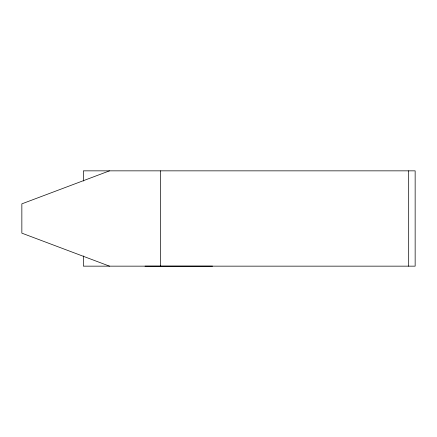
<?xml version="1.0" encoding="UTF-8"?>
<svg xmlns="http://www.w3.org/2000/svg" width="437" height="437" viewBox="0 0 437 437"><rect width="100%" height="100%" fill="white"/><g stroke="black" fill="none" stroke-linecap="round" stroke-linejoin="round"><path stroke-width="0.66" d="M109.512 170.845L21.85 203.85L21.85 233.15L109.512 266.155M212.557 266.155L145.008 266.155M408.682 170.845L408.682 266.155M160.663 170.845L160.663 266.155M83.374 181.055L83.374 170.845L415.15 170.845L415.15 266.155L83.374 266.155L83.374 255.945"/></g></svg>
